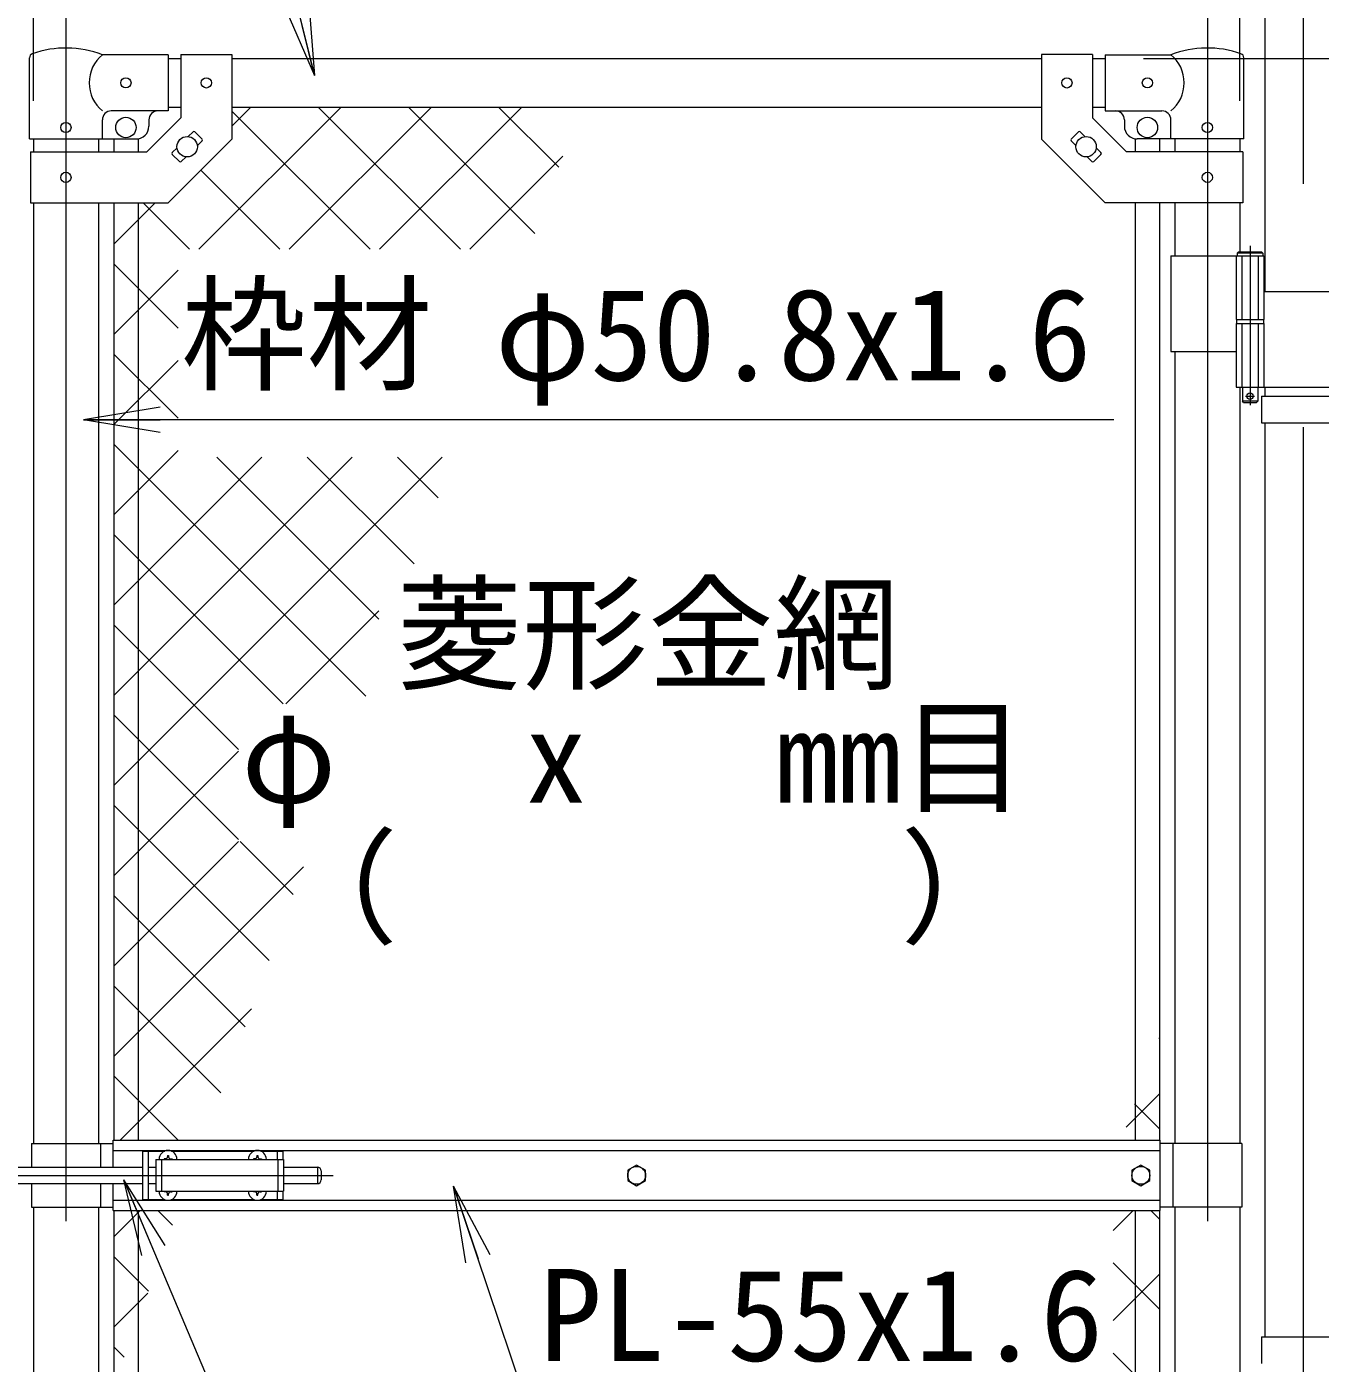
# Model space of a CAD drawing. Units: millimetres, scale not verified. Extents: x -6300 to 6300, y -4455 to 4455.
# Drawn here: x -3412 to -2399, y 191 to 1238 of the extents above; entities that cross this region are included whole.
import ezdxf
from ezdxf.enums import TextEntityAlignment as Align

# ---------------------------------------------------------------- set-up
doc = ezdxf.new("R2010")
doc.units = ezdxf.units.MM
doc.header["$LTSCALE"] = 30
doc.linetypes.add('DASHED', pattern=[7.5, 6, -1.5])
doc.linetypes.add('USER1', pattern=[50.8, 31.75, -6.35, 6.35, -6.35])
for name, color, linetype, lineweight in [('0-1_D-BMK', 2, 'USER1', 13), ('0-2_D-STR1', 1, 'Continuous', 18), ('0-3_D-STR3', 3, 'Continuous', 13), ('0-7_D-STR-DIM', 7, 'Continuous', 9), ('0-8_0', 7, 'Continuous', 9), ('0-9_D-STR2', 7, 'Continuous', 9), ('0-A_D-STR-TXT', 7, 'Continuous', 9)]:
    doc.layers.add(name, color=color, linetype=linetype, lineweight=lineweight)
doc.styles.add('ＭＳ ゴシック', font='')
doc.styles.get('ＭＳ ゴシック').set_extended_font_data('MS Gothic')

# ---------------------------------------------------------------- blocks, each defined once
blk = doc.blocks.new('_Open')
at = {"layer": '0-8_0'}
blk.add_line((-30, 5), (0, 0), dxfattribs=at)
blk.add_lwpolyline([(-30, -5), (0, 0), (-30, 0)], dxfattribs=at)

msp = doc.modelspace()

# ---------------------------------------------------------------- linework, layer by layer
at = {"layer": '0-1_D-BMK'}
for p, q in [((-2411.94, 2448.75), (-2411.94, -947.06)), ((-3381.29, 1255.24), (-3381.29, -583.15)), ((-2487.09, 1255.24), (-2487.09, -583.15)), ((-2453.67, 1066.93), (-2453.67, 942.04)), ((-2457.3, 949.01), (-2450.05, 949.01)), ((-3511.99, 338.51), (-3171.99, 338.51))]:
    msp.add_line(p, q, dxfattribs=at)
at = {"layer": '0-2_D-STR1'}
for p, q in [((-2442.19, 1257.61), (-2442.19, 1031.01)), ((-3301.29, 1213.51), (-3291.29, 1213.51)), ((-3251.29, 1213.51), (-2617.09, 1213.51)), ((-2577.09, 1213.51), (-2567.09, 1213.51)), ((-3301.29, 1175.51), (-3291.29, 1175.51)), ((-3251.29, 1175.51), (-2617.09, 1175.51)), ((-2577.09, 1175.51), (-2567.09, 1175.51)), ((-3406.69, 1150.51), (-3406.69, 1140.46)), ((-3355.89, 1150.51), (-3355.89, 1140.46)), ((-2512.49, 1150.51), (-2512.49, 1140.46)), ((-2461.69, 1150.51), (-2461.69, 1140.46)), ((-3406.69, 1100.46), (-3406.69, 363.51)), ((-3355.89, 1100.46), (-3355.89, 363.51)), ((-2512.49, 1100.46), (-2512.49, 1059.01)), ((-2461.69, 1100.46), (-2461.69, 1062.01)), ((-2512.49, 984.01), (-2512.49, 363.51)), ((-2461.69, 956.01), (-2461.69, 363.51)), ((-2442.19, 956.01), (-2442.19, 949.01)), ((-2442.19, 928.01), (-2442.19, 212.01)), ((-3406.69, 313.51), (-3406.69, -423.44)), ((-3355.89, 313.51), (-3355.89, -423.44)), ((-2512.49, 313.51), (-2512.49, -306.99)), ((-2461.69, 313.51), (-2461.69, -303.99))]:
    msp.add_line(p, q, dxfattribs=at)
at = {"layer": '0-3_D-STR3'}
for p, q in [((-3301.29, 1216.51), (-3352.74, 1216.51)), ((-3301.29, 1216.51), (-3301.29, 1172.51)), ((-3291.29, 1216.71), (-3291.29, 1167.03)), ((-3291.29, 1216.71), (-3251.29, 1216.71)), ((-3251.29, 1216.71), (-3251.29, 1150.46)), ((-2617.09, 1216.71), (-2617.09, 1150.46)), ((-2577.09, 1216.71), (-2617.09, 1216.71)), ((-2577.09, 1216.71), (-2577.09, 1167.03)), ((-2567.09, 1216.51), (-2515.64, 1216.51)), ((-2567.09, 1216.51), (-2567.09, 1172.51)), ((-3409.84, 1150.51), (-3409.84, 1214.2)), ((-2458.54, 1150.51), (-2458.54, 1214.2)), ((-3352.74, 1150.51), (-3352.74, 1165.51)), ((-3301.29, 1172.51), (-3345.74, 1172.51)), ((-3317.86, 1140.46), (-3291.29, 1167.03)), ((-3316.29, 1165.51), (-3316.29, 1160.51)), ((-2550.52, 1140.46), (-2577.09, 1167.03)), ((-2567.09, 1172.51), (-2522.64, 1172.51)), ((-2552.09, 1165.51), (-2552.09, 1160.51)), ((-2515.64, 1150.51), (-2515.64, 1165.51)), ((-3285.41, 1152.41), (-3281.7, 1156.13)), ((-3280.28, 1156.13), (-3274.63, 1150.47)), ((-2588.1, 1156.13), (-2593.76, 1150.47)), ((-2582.97, 1152.41), (-2586.69, 1156.13)), ((-3409.84, 1150.51), (-3352.74, 1150.51)), ((-3352.74, 1150.51), (-3326.29, 1150.51)), ((-3343.79, 1150.51), (-3343.79, 1140.46)), ((-3324.79, 1150.51), (-3324.79, 1140.46)), ((-3297.96, 1139.87), (-3294.24, 1143.58)), ((-3278.34, 1145.34), (-3274.63, 1149.06)), ((-2590.04, 1145.34), (-2593.76, 1149.06)), ((-2570.43, 1139.87), (-2574.14, 1143.58)), ((-2543.59, 1150.51), (-2543.59, 1140.46)), ((-2515.64, 1150.51), (-2542.09, 1150.51)), ((-2524.59, 1150.51), (-2524.59, 1140.46)), ((-2458.54, 1150.51), (-2515.64, 1150.51)), ((-3408.99, 1140.46), (-3317.86, 1140.46)), ((-3408.99, 1140.46), (-3408.99, 1100.46)), ((-3297.96, 1138.45), (-3292.3, 1132.79)), ((-3290.89, 1132.79), (-3287.17, 1136.51)), ((-2577.5, 1132.79), (-2581.21, 1136.51)), ((-2570.43, 1138.45), (-2576.08, 1132.79)), ((-2459.39, 1140.46), (-2550.52, 1140.46)), ((-2459.39, 1140.46), (-2459.39, 1100.46)), ((-3343.79, 1100.46), (-3343.79, 366.01)), ((-3324.79, 1100.46), (-3324.79, 366.01)), ((-2543.59, 1100.46), (-2543.59, 366.01)), ((-2524.59, 1100.46), (-2524.59, 366.01)), ((-2515.64, 1059.01), (-2515.64, 984.01)), ((-2515.64, 1059.01), (-2442.87, 1059.01)), ((-2464.47, 1059.01), (-2464.47, 1009.01)), ((-2443.67, 1061.01), (-2463.67, 1061.01)), ((-2462.67, 1062.01), (-2444.67, 1062.01)), ((-2443.67, 1061.01), (-2444.67, 1062.01)), ((-2443.67, 1061.01), (-2443.67, 1059.01)), ((-2442.87, 1059.01), (-2442.87, 1009.01)), ((-2442.87, 1031.01), (-2378.64, 1031.01)), ((-2464.47, 1009.01), (-2442.87, 1009.01)), ((-2464.47, 1006.01), (-2442.87, 1006.01)), ((-2464.47, 1006.01), (-2464.47, 956.01)), ((-2464.17, 1009.01), (-2464.17, 1006.01)), ((-2464.17, 1006.01), (-2443.17, 1006.01)), ((-2443.17, 1009.01), (-2443.17, 1006.01)), ((-2442.87, 1006.01), (-2442.87, 956.01)), ((-2515.64, 984.01), (-2464.69, 984.01)), ((-2464.47, 956.01), (-2378.64, 956.01)), ((-2459.67, 956.01), (-2459.67, 945.01)), ((-2458.67, 944.01), (-2459.67, 945.01)), ((-2458.67, 944.01), (-2448.67, 944.01)), ((-2448.67, 944.01), (-2447.67, 945.01)), ((-2444.74, 949.01), (-2444.74, 928.01)), ((-2444.74, 949.01), (-2329.94, 949.01)), ((-2444.74, 928.01), (-2329.94, 928.01)), ((-3408.29, 363.51), (-3408.29, 345.01)), ((-3408.29, 363.51), (-3344.19, 363.51)), ((-3354.29, 363.51), (-3354.29, 345.01)), ((-3344.19, 366.01), (-2524.19, 366.01)), ((-3344.19, 345.01), (-3344.19, 366.01)), ((-3344.19, 358.01), (-2524.19, 358.01)), ((-3321.29, 357.51), (-3321.29, 319.51)), ((-3321.29, 357.51), (-3303.89, 357.51)), ((-3316.79, 357.51), (-3316.79, 319.51)), ((-3298.69, 357.51), (-3233.89, 357.51)), ((-3228.69, 357.51), (-3211.29, 357.51)), ((-3215.79, 357.51), (-3215.79, 351.01)), ((-3211.29, 357.51), (-3211.29, 351.01)), ((-2524.19, 311.01), (-2524.19, 366.01)), ((-2460.09, 363.51), (-2524.19, 363.51)), ((-2514.09, 363.51), (-2514.09, 313.51)), ((-2460.09, 363.51), (-2460.09, 313.51)), ((-3310.79, 351.01), (-3310.79, 326.01)), ((-3310.79, 351.01), (-3210.79, 351.01)), ((-3303.15, 351.43), (-3304.44, 351.41)), ((-3304.44, 351.41), (-3304.44, 351.01)), ((-3301.69, 354.16), (-3301.71, 352.86)), ((-3301.69, 354.16), (-3300.9, 354.16)), ((-3300.9, 354.16), (-3300.87, 352.86)), ((-3233.15, 351.43), (-3234.44, 351.41)), ((-3234.44, 351.41), (-3234.44, 351.01)), ((-3231.69, 354.16), (-3231.71, 352.86)), ((-3231.69, 354.16), (-3230.9, 354.16)), ((-3230.9, 354.16), (-3230.87, 352.86)), ((-3229.44, 351.43), (-3228.14, 351.41)), ((-3228.14, 351.41), (-3228.14, 351.01)), ((-3210.79, 351.01), (-3210.79, 326.01)), ((-3444.64, 345.01), (-3321.29, 345.01)), ((-3316.79, 345.01), (-3310.79, 345.01)), ((-3210.79, 345.01), (-3184.29, 345.01)), ((-3184.29, 345.01), (-3184.29, 332.01)), ((-3181.29, 342.01), (-3181.29, 335.01)), ((-3444.64, 332.01), (-3321.29, 332.01)), ((-3408.29, 332.01), (-3408.29, 313.51)), ((-3354.29, 332.01), (-3354.29, 313.51)), ((-3344.19, 311.01), (-3344.19, 332.01)), ((-3316.79, 332.01), (-3310.79, 332.01)), ((-3310.79, 326.01), (-3210.79, 326.01)), ((-3304.44, 325.62), (-3304.44, 326.01)), ((-3303.15, 325.59), (-3304.44, 325.62)), ((-3299.44, 325.59), (-3298.14, 325.62)), ((-3298.14, 325.62), (-3298.14, 326.01)), ((-3234.44, 325.62), (-3234.44, 326.01)), ((-3233.15, 325.59), (-3234.44, 325.62)), ((-3229.44, 325.59), (-3228.14, 325.62)), ((-3228.14, 325.62), (-3228.14, 326.01)), ((-3215.79, 326.01), (-3215.79, 319.51)), ((-3211.29, 326.01), (-3211.29, 319.51)), ((-3210.79, 332.01), (-3184.29, 332.01)), ((-3344.19, 319.01), (-2524.19, 319.01)), ((-3321.29, 319.51), (-3303.89, 319.51)), ((-3301.69, 322.86), (-3301.71, 324.16)), ((-3301.69, 322.86), (-3300.9, 322.86)), ((-3300.9, 322.86), (-3300.87, 324.16)), ((-3298.69, 319.51), (-3233.89, 319.51)), ((-3231.69, 322.86), (-3231.71, 324.16)), ((-3231.69, 322.86), (-3230.9, 322.86)), ((-3230.9, 322.86), (-3230.87, 324.16)), ((-3228.69, 319.51), (-3211.29, 319.51)), ((-3408.29, 313.51), (-3344.19, 313.51)), ((-3344.19, 311.01), (-2524.19, 311.01)), ((-3343.79, 311.01), (-3343.79, -423.44)), ((-3324.79, 311.01), (-3324.79, -423.44)), ((-2543.59, 311.01), (-2543.59, -423.44)), ((-2524.59, 311.01), (-2524.59, -423.44)), ((-2460.09, 313.51), (-2524.19, 313.51)), ((-2444.74, 212.01), (-2444.74, 191.01)), ((-2444.74, 212.01), (-2329.94, 212.01))]:
    msp.add_line(p, q, dxfattribs=at)
at = {"layer": '0-3_D-STR3', "linetype": 'DASHED'}
for p, q in [((-2459.97, 1059.01), (-2459.97, 1009.01)), ((-2447.37, 1059.01), (-2447.37, 1009.01)), ((-2459.97, 1006.01), (-2459.97, 956.01)), ((-2447.37, 1006.01), (-2447.37, 956.01)), ((-3306.29, 351.01), (-3306.29, 326.01)), ((-3215.29, 351.01), (-3215.29, 326.01))]:
    msp.add_line(p, q, dxfattribs=at)
at = {"layer": '0-3_D-STR3'}
for points in [[(-3408.99, 1100.46), (-3301.29, 1100.46), (-3251.29, 1150.46)], [(-2459.39, 1100.46), (-2567.09, 1100.46), (-2617.09, 1150.46)], [(-2462.67, 1062.01), (-2463.67, 1061.01), (-2463.67, 1059.01)], [(-2447.67, 956.01), (-2447.67, 945.01), (-2459.67, 945.01)], [(-3299.44, 351.43), (-3298.14, 351.41), (-3298.14, 351.01)]]:
    msp.add_lwpolyline(points, dxfattribs=at)
for points in [[(-2934.19, 346.61), (-2941.21, 342.56), (-2941.21, 334.46), (-2934.19, 330.41), (-2927.18, 334.46), (-2927.18, 342.56)], [(-2539.19, 346.61), (-2546.21, 342.56), (-2546.21, 334.46), (-2539.19, 330.41), (-2532.18, 334.46), (-2532.18, 342.56)]]:
    msp.add_lwpolyline(points, close=True, dxfattribs=at)
for centre, radius in [((-3334.29, 1194.51), 4), ((-3271.29, 1194.46), 4), ((-2597.09, 1194.46), 4), ((-2534.09, 1194.51), 4), ((-3381.29, 1159.51), 4), ((-3334.29, 1159.51), 8), ((-2534.09, 1159.51), 8), ((-2487.09, 1159.51), 4), ((-3286.29, 1144.46), 8), ((-2582.09, 1144.46), 8), ((-3381.29, 1120.46), 4), ((-2487.09, 1120.46), 4), ((-2453.67, 949.01), 2.5), ((-2934.19, 338.51), 7.03), ((-2539.19, 338.51), 7.03)]:
    msp.add_circle(centre, radius, dxfattribs=at)
for centre, radius, start, end in [((-3406.54, 1214.2), 3.3, 109.22051, 180), ((-3381.29, 1141.78), 80, 69.0916, 109.22051), ((-3334.55, 1194.51), 28.55, 129.59418, 230.40582), ((-2487.09, 1141.78), 80, 70.77949, 110.9084), ((-2533.84, 1194.51), 28.55, 309.59418, 50.40582), ((-2461.84, 1214.2), 3.3, 0, 70.77949), ((-3345.74, 1165.51), 7, 90, 180), ((-3309.29, 1165.51), 7, 90, 180), ((-2559.09, 1165.51), 7, 0, 90), ((-2522.64, 1165.51), 7, 0, 90), ((-3326.29, 1160.51), 10, 270, 0), ((-3280.99, 1155.42), 1, 45, 135), ((-2587.4, 1155.42), 1, 45, 135), ((-2542.09, 1160.51), 10, 180, 270), ((-3275.33, 1149.76), 1, 315, 45), ((-2593.05, 1149.76), 1, 135, 225), ((-3297.25, 1139.16), 1, 135, 225), ((-3291.6, 1133.5), 1, 225, 315), ((-2576.79, 1133.5), 1, 225, 315), ((-2571.13, 1139.16), 1, 315, 45), ((-3301.29, 351.01), 7, 0, 180), ((-3231.29, 351.01), 7, 0, 180), ((-3303.2, 352.92), 1.49, 270, 0), ((-3299.39, 352.92), 1.49, 180, 270), ((-3233.2, 352.92), 1.49, 270, 0), ((-3229.39, 352.92), 1.49, 180, 270), ((-3184.29, 342.01), 3, 0, 90), ((-3301.29, 326.01), 7, 180, 0), ((-3303.2, 324.11), 1.49, 0, 90), ((-3299.39, 324.11), 1.49, 90, 180), ((-3231.29, 326.01), 7, 180, 0), ((-3233.2, 324.11), 1.49, 0, 90), ((-3229.39, 324.11), 1.49, 90, 180), ((-3184.29, 335.01), 3, 270, 0)]:
    msp.add_arc(centre, radius, start, end, dxfattribs=at)
at = {"layer": '0-7_D-STR-DIM'}
for p, q in [((-3406.69, 1180.51), (-3406.69, 2693.51)), ((-2461.69, 1180.51), (-2461.69, 2693.51)), ((-2537.09, 1213.51), (-1731.94, 1213.51)), ((-2537.09, 1213.51), (-1731.94, 1213.51)), ((-2537.09, 1213.51), (-1551.94, 1213.51)), ((-2537.09, 1213.51), (-1551.94, 1213.51))]:
    msp.add_line(p, q, dxfattribs=at)
at = {"layer": '0-8_0'}
msp.add_line((-2524.59, 366.01), (-2524.29, 366.01), dxfattribs=at)
at = {"layer": '0-9_D-STR2'}
for p, q in [((-3277.11, 1064.09), (-3165.68, 1175.51)), ((-3251.29, 1160.61), (-3236.39, 1175.51)), ((-3206.39, 1064.09), (-3094.97, 1175.51)), ((-3072.29, 1064.09), (-3183.71, 1175.51)), ((-3135.68, 1064.09), (-3024.26, 1175.51)), ((-3014.05, 1076.57), (-3113, 1175.51)), ((-2995.14, 1128.37), (-3042.29, 1175.51)), ((-3143, 1064.09), (-3251.29, 1172.39)), ((-3064.97, 1064.09), (-2991.94, 1137.12)), ((-3213.71, 1064.09), (-3275.69, 1126.07)), ((-3343.79, 1068.11), (-3311.44, 1100.46)), ((-3284.42, 1064.09), (-3320.79, 1100.46)), ((-3293.45, 1002.41), (-3343.79, 1052.75)), ((-3343.79, 997.4), (-3293.45, 1047.75)), ((-3293.45, 931.7), (-3343.79, 982.04)), ((-3343.79, 926.69), (-3293.45, 977.04)), ((-3146.43, 713.97), (-3343.79, 911.33)), ((-3343.79, 855.98), (-3293.45, 906.32)), ((-3343.79, 785.27), (-3227.86, 901.2)), ((-3343.79, 714.56), (-3157.15, 901.2)), ((-3343.79, 643.85), (-3086.44, 901.2)), ((-3136.12, 774.37), (-3262.95, 901.2)), ((-3108.61, 817.57), (-3192.24, 901.2)), ((-3089.7, 869.37), (-3121.53, 901.2)), ((-3211.16, 707.99), (-3343.79, 840.62)), ((-3208.94, 707.99), (-3136.12, 780.81)), ((-3246.12, 672.24), (-3343.79, 769.91)), ((-3246.12, 601.53), (-3343.79, 699.2)), ((-3343.79, 573.14), (-3246.12, 670.81)), ((-3222.08, 506.78), (-3343.79, 628.49)), ((-3343.79, 502.43), (-3246.12, 600.1)), ((-3203.17, 558.58), (-3244.69, 600.1)), ((-3343.79, 431.72), (-3195.25, 580.25)), ((-3240.99, 454.98), (-3343.79, 557.78)), ((-3259.9, 403.18), (-3343.79, 487.07)), ((-3338.79, 366.01), (-3235.92, 468.88)), ((-2524.59, 445.69), (-2525.24, 446.33)), ((-3293.45, 366.01), (-3343.79, 416.36)), ((-2550.79, 376.19), (-2524.59, 402.39)), ((-2524.59, 374.97), (-2544.12, 394.5)), ((-3343.79, 290.29), (-3323.08, 311.01)), ((-3297.73, 299.58), (-3309.16, 311.01)), ((-2560.89, 295.38), (-2545.26, 311.01)), ((-2524.59, 304.26), (-2531.34, 311.01)), ((-3316.64, 247.78), (-3343.79, 274.94)), ((-2524.59, 233.55), (-2560.89, 269.85)), ((-2560.89, 224.67), (-2524.59, 260.97)), ((-3343.79, 219.58), (-3317.24, 246.14)), ((-3335.55, 195.98), (-3343.79, 204.23)), ((-2524.59, 162.84), (-2560.89, 199.14))]:
    msp.add_line(p, q, dxfattribs=at)
at = {"layer": '0-A_D-STR-TXT'}
for points in [[(-2525.26, 1392.47), (-3234.57, 1392.47), (-3186.96, 1202.28)], [(-2560.39, 930.44), (-3086.64, 930.44), (-3365.58, 930.44)], [(-2790.9, 17.83), (-3201.86, 17.83), (-3335.22, 333.12)], [(-2572.23, 171.33), (-3024.14, 171.33), (-3076.94, 328.06)]]:
    msp.add_lwpolyline(points, dxfattribs=at)

# ---------------------------------------------------------------- block references
at = {"layer": '0-A_D-STR-TXT', "xscale": 2, "yscale": 2}
for p, rotation in [((-3186.47, 1200.34), 284.05406), ((-3367.58, 930.44), 180), ((-3336, 334.97), 112.92801), ((-3077.58, 329.96), 108.61743)]:
    msp.add_blockref('_Open', p, dxfattribs=dict(at, rotation=rotation))

# ---------------------------------------------------------------- texts
at = {"layer": '0-A_D-STR-TXT', "style": 'ＭＳ ゴシック'}
for s, p in [('枠材 φ50.8x1.6', (-3291.02, 939.65)), ('菱形金網', (-3122.13, 705.14)), ('φ\u3000 x\u3000 mm目', (-3243.95, 608.76)), ('（\u3000\u3000\u3000\u3000）', (-3219.59, 506.28)), ('PL-55x1.6', (-3010.47, 171.45))]:
    msp.add_text(s, height=72.14, dxfattribs=at).set_placement(p, align=Align.BOTTOM_LEFT)

doc.saveas('drawing.dxf')
